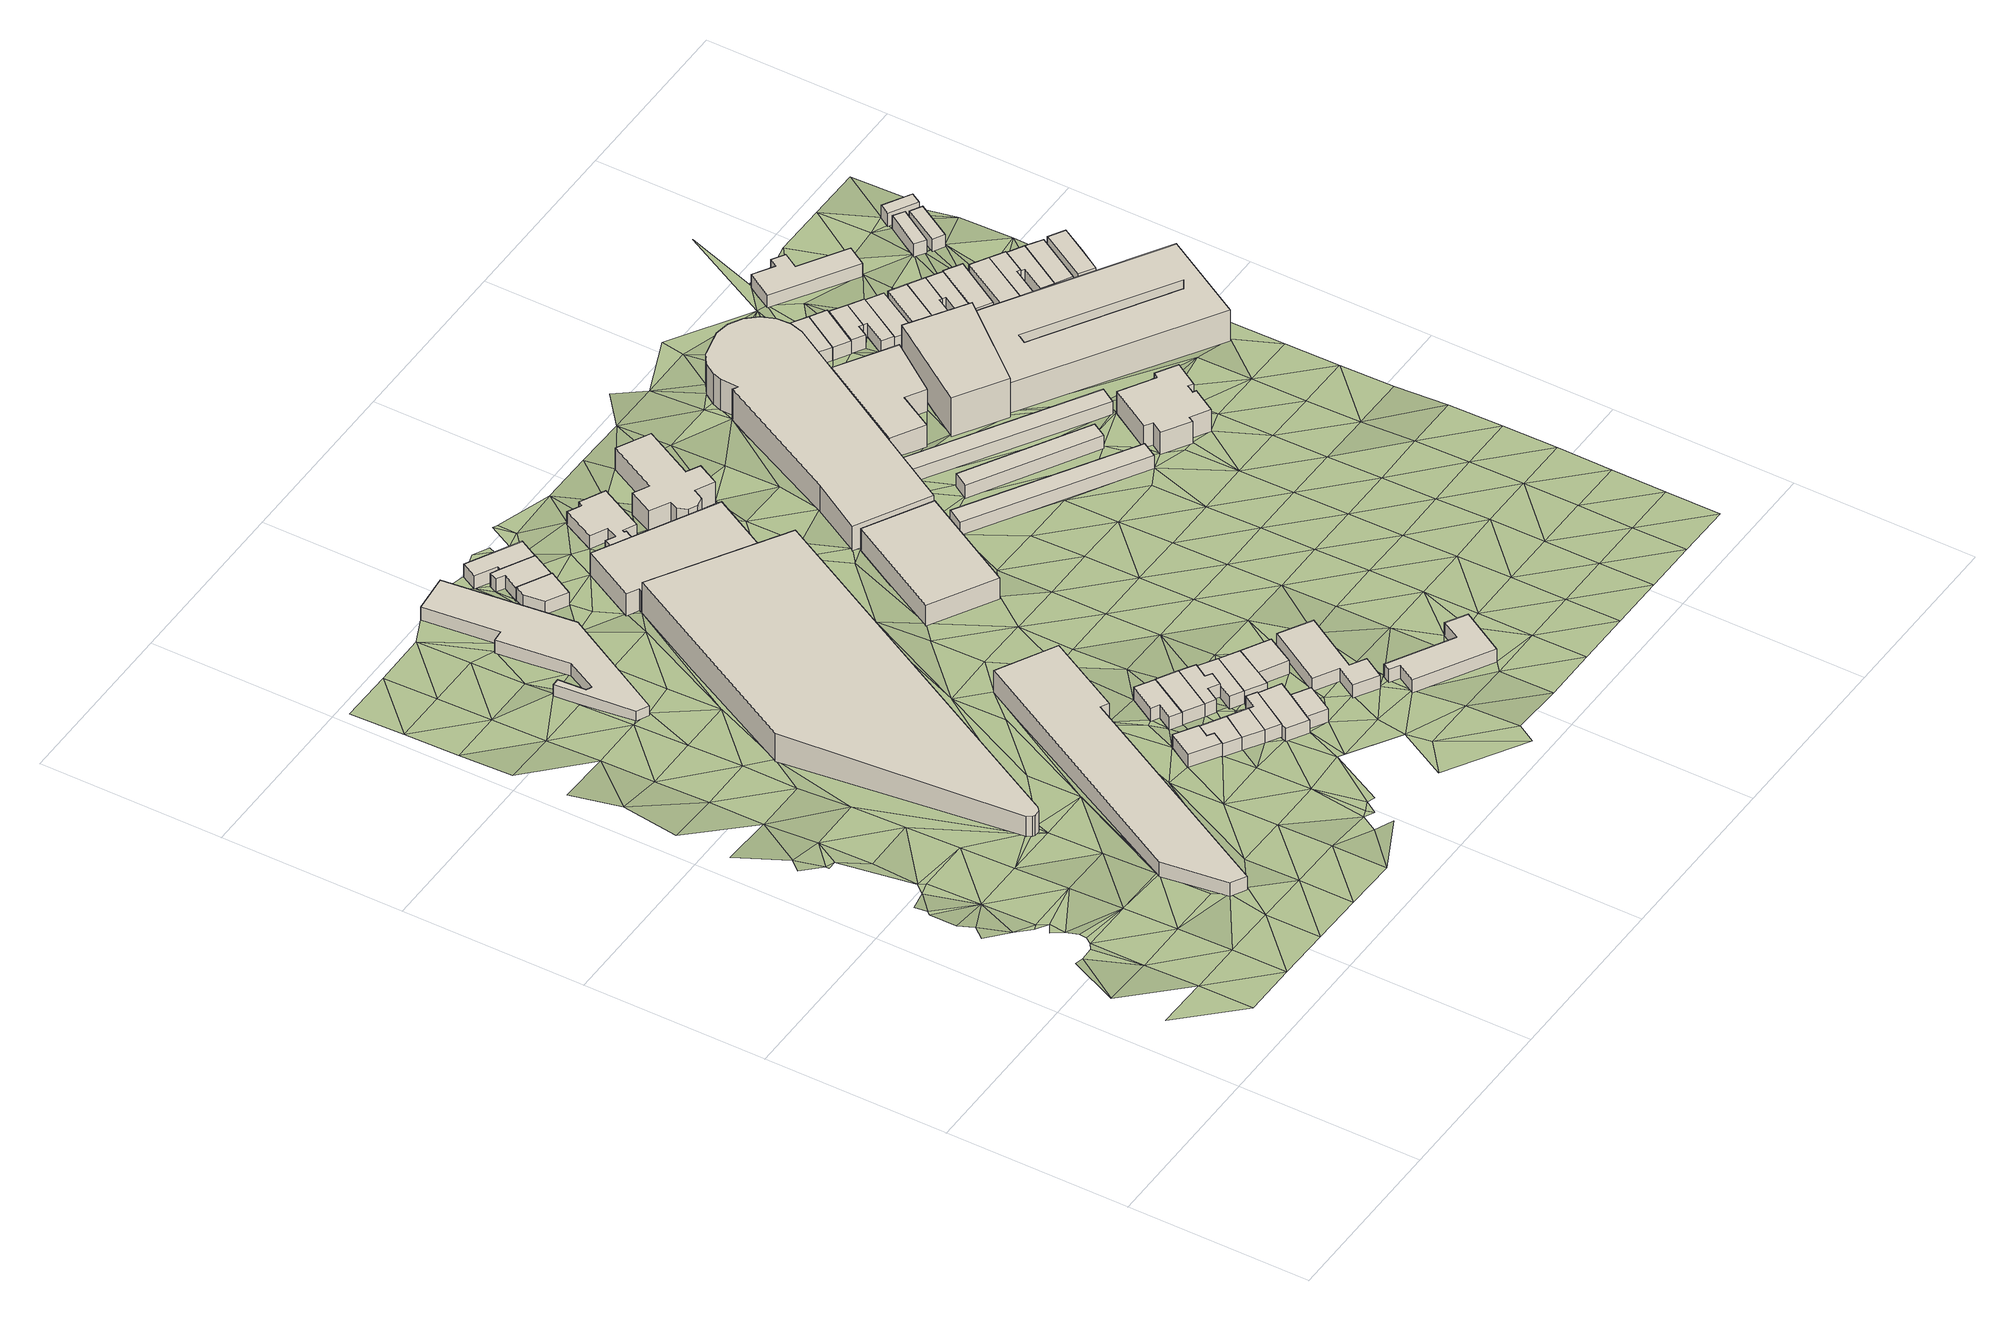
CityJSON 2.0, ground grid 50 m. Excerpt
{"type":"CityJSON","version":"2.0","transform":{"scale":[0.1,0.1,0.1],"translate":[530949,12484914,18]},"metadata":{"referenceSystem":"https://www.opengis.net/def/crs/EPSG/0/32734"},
"CityObjects":{
"building1":{"type":"Building","attributes":{"address":"International Hotel School 127 Cecil Road Salt River 7925 Cape Town","building":"college","building:levels":2,"amenity":"college","building_height":6.9,"plus_code":"4FRW3F86+86P","ground_height":23.71,"roof_height":30.61},"geometry":[{"type":"Solid","lod":"1","boundaries":[[[[0,1,2,3]],[[1,4,5,2]],[[4,6,7,5]],[[6,8,9,7]],[[8,10,11,9]],[[10,12,13,11]],[[12,0,3,13]],[[3,2,5,7,9,11,13]],[[12,10,8,6,4,1,0]]]]}]},
"building2":{"type":"Building","attributes":{"address":"Durham Avenue Cape Town","building":"retail","building:levels":1,"building_height":4.1,"plus_code":"4FRW3F86+V5J","ground_height":20.14,"roof_height":24.24},"geometry":[{"type":"Solid","lod":"1","boundaries":[[[[14,15,16,17]],[[15,18,19,16]],[[18,20,21,19]],[[20,22,23,21]],[[22,24,25,23]],[[24,26,27,25]],[[26,28,29,27]],[[28,30,31,29]],[[30,32,33,31]],[[32,34,35,33]],[[34,36,37,35]],[[36,14,17,37]],[[17,16,19,21,23,25,27,29,31,33,35,37]],[[36,34,32,30,28,26,24,22,20,18,15,14]]]]}]},
"building3":{"type":"Building","attributes":{"address":"1 Milne Street Salt River Cape Town","building":"house","building:levels":1,"building_height":4.1,"plus_code":"4FRW3F86+88G","ground_height":25.36,"roof_height":29.46},"geometry":[{"type":"Solid","lod":"1","boundaries":[[[[38,39,40,41]],[[39,42,43,40]],[[42,44,45,43]],[[44,46,47,45]],[[46,48,49,47]],[[48,38,41,49]],[[41,40,43,45,47,49]],[[48,46,44,42,39,38]]]]}]},
"building4":{"type":"Building","attributes":{"address":"97 Durham Avenue Salt River Cape Town","building":"commercial","building:levels":3,"building_height":9.7,"plus_code":"4FRW3F86+G54","ground_height":21.37,"roof_height":31.07},"geometry":[{"type":"Solid","lod":"1","boundaries":[[[[50,51,52,53]],[[51,54,55,52]],[[54,56,57,55]],[[56,58,59,57]],[[58,60,61,59]],[[60,62,63,61]],[[62,64,65,63]],[[64,50,53,65]],[[53,52,55,57,59,61,63,65]],[[64,62,60,58,56,54,51,50]]]]}]},
"building5":{"type":"Building","attributes":{"address":"2 Milne Street Salt River Cape Town","building":"house","building:levels":1,"building_height":4.1,"plus_code":"4FRW3F86+892","ground_height":25.14,"roof_height":29.24},"geometry":[{"type":"Solid","lod":"1","boundaries":[[[[66,67,68,69]],[[67,70,71,68]],[[70,72,73,71]],[[72,74,75,73]],[[74,76,77,75]],[[76,66,69,77]],[[69,68,71,73,75,77]],[[76,74,72,70,67,66]]]]}]},
"building6":{"type":"Building","attributes":{"address":"3 Milne Street Salt River Cape Town","building":"house","building:levels":1,"building_height":4.1,"plus_code":"4FRW3F86+79W","ground_height":25.14,"roof_height":29.24},"geometry":[{"type":"Solid","lod":"1","boundaries":[[[[78,79,80,81]],[[79,67,68,80]],[[67,66,69,68]],[[66,78,81,69]],[[81,80,68,69]],[[66,67,79,78]]]]}]},
"building7":{"type":"Building","attributes":{"address":"1 Ford Street Salt River Cape Town","building":"house","building:levels":1,"building_height":4.1,"plus_code":"4FRW3F86+99M","ground_height":24.67,"roof_height":28.77},"geometry":[{"type":"Solid","lod":"1","boundaries":[[[[82,83,84,85]],[[83,86,87,84]],[[86,88,89,87]],[[88,90,91,89]],[[90,92,93,91]],[[92,82,85,93]],[[85,84,87,89,91,93]],[[92,90,88,86,83,82]]]]}]},
"building8":{"type":"Building","attributes":{"address":"4 Milne Street Salt River Cape Town","building":"house","building:levels":1,"building_height":4.1,"plus_code":"4FRW3F86+7CJ","ground_height":25.14,"roof_height":29.24},"geometry":[{"type":"Solid","lod":"1","boundaries":[[[[94,95,96,97]],[[95,98,99,96]],[[98,100,101,99]],[[100,79,80,101]],[[79,78,81,80]],[[78,94,97,81]],[[97,96,99,101,80,81]],[[78,79,100,98,95,94]]]]}]},
"building9":{"type":"Building","attributes":{"address":"2 Ford Street Salt River Cape Town","building":"house","building:levels":1,"building_height":4.1,"plus_code":"4FRW3F86+999","ground_height":24.76,"roof_height":28.86},"geometry":[{"type":"Solid","lod":"1","boundaries":[[[[102,103,104,105]],[[103,106,107,104]],[[106,108,109,107]],[[108,102,105,109]],[[105,104,107,109]],[[108,106,103,102]]]]}]},
"building10":{"type":"Building","attributes":{"address":"5 Milne Street Salt River Cape Town","building":"house","building:levels":1,"building_height":4.1,"plus_code":"4FRW3F86+7CF","ground_height":24.87,"roof_height":28.97},"geometry":[{"type":"Solid","lod":"1","boundaries":[[[[110,111,112,113]],[[111,114,115,112]],[[114,116,117,115]],[[116,118,119,117]],[[118,120,121,119]],[[120,122,123,121]],[[122,110,113,123]],[[113,112,115,117,119,121,123]],[[122,120,118,116,114,111,110]]]]}]},
"building11":{"type":"Building","attributes":{"address":"82 Coleridge Road Salt River Cape Town","building":"house","building:levels":1,"building_height":4.1,"plus_code":"4FRW3F86+W63","ground_height":20.68,"roof_height":24.78},"geometry":[{"type":"Solid","lod":"1","boundaries":[[[[124,125,126,127]],[[125,128,129,126]],[[128,130,131,129]],[[130,132,133,131]],[[132,124,127,133]],[[127,126,129,131,133]],[[132,130,128,125,124]]]]}]},
"building12":{"type":"Building","attributes":{"address":"3 Ford Street Salt River Cape Town","building":"house","building:levels":1,"building_height":4.1,"plus_code":"4FRW3F86+9C3","ground_height":24.76,"roof_height":28.86},"geometry":[{"type":"Solid","lod":"1","boundaries":[[[[134,102,105,135]],[[102,108,109,105]],[[108,136,137,109]],[[136,138,139,137]],[[138,140,141,139]],[[140,142,143,141]],[[142,144,145,143]],[[144,134,135,145]],[[135,105,109,137,139,141,143,145]],[[144,142,140,138,136,108,102,134]]]]}]},
"building13":{"type":"Building","attributes":{"address":"6 Milne Street Salt River Cape Town","building":"house","building:levels":1,"building_height":4.1,"plus_code":"4FRW3F86+7C9","ground_height":25.07,"roof_height":29.17},"geometry":[{"type":"Solid","lod":"1","boundaries":[[[[146,147,148,149]],[[147,150,151,148]],[[150,152,153,151]],[[152,146,149,153]],[[149,148,151,153]],[[152,150,147,146]]]]}]},
"building14":{"type":"Building","attributes":{"address":"80 Coleridge Road Salt River Cape Town","building":"house","building:levels":1,"building_height":4.1,"plus_code":"4FRW3F86+W6G","ground_height":20.27,"roof_height":24.37},"geometry":[{"type":"Solid","lod":"1","boundaries":[[[[154,155,156,157]],[[155,158,159,156]],[[158,160,161,159]],[[160,162,163,161]],[[162,164,165,163]],[[164,166,167,165]],[[166,154,157,167]],[[157,156,159,161,163,165,167]],[[166,164,162,160,158,155,154]]]]}]},
"building15":{"type":"Building","attributes":{"address":"4 Ford Street Salt River Cape Town","building":"house","building:levels":1,"building_height":4.1,"plus_code":"4FRW3F86+8CW","ground_height":24.34,"roof_height":28.44},"geometry":[{"type":"Solid","lod":"1","boundaries":[[[[168,169,170,171]],[[169,172,173,170]],[[172,174,175,173]],[[174,176,177,175]],[[176,178,179,177]],[[178,180,181,179]],[[180,168,171,181]],[[171,170,173,175,177,179,181]],[[180,178,176,174,172,169,168]]]]}]},
"building16":{"type":"Building","attributes":{"address":"78 Coleridge Road Salt River Cape Town","building":"house","building:levels":1,"building_height":4.1,"plus_code":"4FRW3F86+X65","ground_height":20.07,"roof_height":24.17},"geometry":[{"type":"Solid","lod":"1","boundaries":[[[[182,183,184,185]],[[183,186,187,184]],[[186,188,189,187]],[[188,190,191,189]],[[190,192,193,191]],[[192,182,185,193]],[[185,184,187,189,191,193]],[[192,190,188,186,183,182]]]]}]},
"building17":{"type":"Building","attributes":{"address":"5 Ford Street Salt River Cape Town","building":"house","building:levels":1,"building_height":4.1,"plus_code":"4FRW3F86+8FJ","ground_height":24.34,"roof_height":28.44},"geometry":[{"type":"Solid","lod":"1","boundaries":[[[[194,168,171,195]],[[168,180,181,171]],[[180,196,197,181]],[[196,198,199,197]],[[198,194,195,199]],[[195,171,181,197,199]],[[198,196,180,168,194]]]]}]},
"building18":{"type":"Building","attributes":{"address":"6 Ford Street Salt River Cape Town","building":"house","building:levels":1,"building_height":4.1,"plus_code":"4FRW3F86+8FG","ground_height":24.34,"roof_height":28.44},"geometry":[{"type":"Solid","lod":"1","boundaries":[[[[194,198,199,195]],[[198,200,201,199]],[[200,202,203,201]],[[202,194,195,203]],[[195,199,201,203]],[[202,200,198,194]]]]}]},
"building19":{"type":"Building","attributes":{"address":"86 Cecil Road Salt River Cape Town","building":"industrial","building:levels":2,"building_height":6.9,"plus_code":"4FRW3F86+R8G","ground_height":20.45,"roof_height":27.35},"geometry":[{"type":"Solid","lod":"1","boundaries":[[[[204,205,206,207]],[[205,208,209,206]],[[208,210,211,209]],[[210,212,213,211]],[[212,214,215,213]],[[214,204,207,215]],[[207,206,209,211,213,215]],[[214,212,210,208,205,204]]]]}]},
"building20":{"type":"Building","attributes":{"address":"7 Ford Street Salt River Cape Town","building":"house","building:levels":1,"building_height":4.1,"plus_code":"4FRW3F86+7GV","ground_height":24.4,"roof_height":28.5},"geometry":[{"type":"Solid","lod":"1","boundaries":[[[[216,217,218,219]],[[217,220,221,218]],[[220,222,223,221]],[[222,224,225,223]],[[224,226,227,225]],[[226,228,229,227]],[[228,230,231,229]],[[230,216,219,231]],[[219,218,221,223,225,227,229,231]],[[230,228,226,224,222,220,217,216]]]]}]},
"building21":{"type":"Building","attributes":{"address":"63 Coleridge Road Salt River Cape Town","building":"house","building:levels":1,"residential":"clergy_house","building_height":4.1,"plus_code":"4FRW3F86+V8X","ground_height":20.45,"roof_height":24.55},"geometry":[{"type":"Solid","lod":"1","boundaries":[[[[232,233,234,235]],[[233,236,237,234]],[[236,238,239,237]],[[238,240,241,239]],[[240,242,243,241]],[[242,244,245,243]],[[244,246,247,245]],[[246,248,249,247]],[[248,250,251,249]],[[250,252,253,251]],[[252,254,255,253]],[[254,256,257,255]],[[256,258,259,257]],[[258,232,235,259]],[[235,234,237,239,241,243,245,247,249,251,253,255,257,259]],[[258,256,254,252,250,248,246,244,242,240,238,236,233,232]]]]}]},
"building22":{"type":"Building","attributes":{"address":"7 Shelley Road Salt River Cape Town","building":"kindergarten","building:levels":1,"building_height":4.1,"plus_code":"4FRW3F86+5HH","ground_height":24.28,"roof_height":28.38},"geometry":[{"type":"Solid","lod":"1","boundaries":[[[[260,261,262,263]],[[261,264,265,262]],[[264,266,267,265]],[[266,268,269,267]],[[268,270,271,269]],[[270,272,273,271]],[[272,274,275,273]],[[274,260,263,275]],[[263,262,265,267,269,271,273,275]],[[274,272,270,268,266,264,261,260]]]]}]},
"building23":{"type":"Building","attributes":{"address":"125 Cecil Road Salt River Cape Town","building":"industrial","building:levels":2,"building_height":6.9,"plus_code":"4FRW3F86+JCQ","ground_height":22.56,"roof_height":29.46},"geometry":[{"type":"Solid","lod":"1","boundaries":[[[[276,277,278,279]],[[277,280,281,278]],[[280,282,283,281]],[[282,276,279,283]],[[279,278,281,283]],[[282,280,277,276]]]]}]},
"building24":{"type":"Building","attributes":{"address":"St. Francis Catholic Church Coleridge Road Salt River","building":"church","building:levels":2,"amenity":"place_of_worship","building_height":6.9,"plus_code":"4FRW3F86+VCM","ground_height":20.59,"roof_height":27.49},"geometry":[{"type":"Solid","lod":"1","boundaries":[[[[284,285,286,287]],[[285,288,289,286]],[[288,290,291,289]],[[290,292,293,291]],[[292,294,295,293]],[[294,296,297,295]],[[296,298,299,297]],[[298,300,301,299]],[[300,302,303,301]],[[302,304,305,303]],[[304,306,307,305]],[[306,308,309,307]],[[308,310,311,309]],[[310,284,287,311]],[[287,286,289,291,293,295,297,299,301,303,305,307,309,311]],[[310,308,306,304,302,300,298,296,294,292,290,288,285,284]]]]}]},
"building25":{"type":"Building","attributes":{"building":"carport","building:levels":1,"amenity":"parking","building_height":4.1,"plus_code":"4FRW3F86+HJR","ground_height":22.27,"roof_height":26.37},"geometry":[{"type":"Solid","lod":"1","boundaries":[[[[312,313,314,315]],[[313,316,317,314]],[[316,318,319,317]],[[318,312,315,319]],[[315,314,317,319]],[[318,316,313,312]]]]}]},
"building26":{"type":"Building","attributes":{"address":"Cecil Road Salt River Cape Town","building":"parking","building:levels":3,"building_height":9.7,"plus_code":"4FRW3F86+RH7","ground_height":20.05,"roof_height":29.75},"geometry":[{"type":"Solid","lod":"1","boundaries":[[[[320,321,322,323]],[[321,324,325,322]],[[324,326,327,325]],[[326,328,329,327]],[[328,330,331,329]],[[330,332,333,331]],[[332,334,335,333]],[[334,336,337,335]],[[336,338,339,337]],[[338,340,341,339]],[[340,342,343,341]],[[342,344,345,343]],[[344,346,347,345]],[[346,348,349,347]],[[348,350,351,349]],[[350,320,323,351]],[[323,322,325,327,329,331,333,335,337,339,341,343,345,347,349,351]],[[350,348,346,344,342,340,338,336,334,332,330,328,326,324,321,320]]]]}]},
"building27":{"type":"Building","attributes":{"building":"carport","building:levels":1,"amenity":"parking","building_height":4.1,"plus_code":"4FRW3F86+JJQ","ground_height":21.72,"roof_height":25.82},"geometry":[{"type":"Solid","lod":"1","boundaries":[[[[352,353,354,355]],[[353,356,357,354]],[[356,358,359,357]],[[358,352,355,359]],[[355,354,357,359]],[[358,356,353,352]]]]}]},
"building28":{"type":"Building","attributes":{"building":"carport","building:levels":1,"amenity":"parking","building_height":4.1,"plus_code":"4FRW3F86+MM7","ground_height":21.59,"roof_height":25.69},"geometry":[{"type":"Solid","lod":"1","boundaries":[[[[360,361,362,363]],[[361,364,365,362]],[[364,366,367,365]],[[366,360,363,367]],[[363,362,365,367]],[[366,364,361,360]]]]}]},
"building29":{"type":"Building","attributes":{"address":"13 Shelley Road Salt River Cape Town","building":"office","building:levels":2,"building_height":6.9,"plus_code":"4FRW3F86+QMC","ground_height":20.65,"roof_height":27.55},"geometry":[{"type":"Solid","lod":"1","boundaries":[[[[368,369,370,371]],[[369,372,373,370]],[[372,374,375,373]],[[374,376,377,375]],[[376,378,379,377]],[[378,368,371,379]],[[371,370,373,375,377,379]],[[378,376,374,372,369,368]]]]}]},
"building30":{"type":"Building","attributes":{"address":"Atelier's Park 11 Shelley Road Salt River Cape Town","building":"apartments","building:levels":4,"building:flats":"16","building_height":12.5,"plus_code":"4FRW3F86+PPJ","ground_height":20.72,"roof_height":33.22},"geometry":[{"type":"Solid","lod":"1","boundaries":[[[[380,381,382,383]],[[381,384,385,382]],[[384,386,387,385]],[[386,380,383,387]],[[383,382,385,387]],[[386,384,381,380]]]]}]},
"building31":{"type":"Building","attributes":{"address":"Rotary Club of Cape Town Shelley Road Salt River Cape Town","building":"hall","building:levels":2,"amenity":"social_facility","social_facility":"outreach","operator":"Rotary International","building_height":6.9,"plus_code":"4FRW3F86+HQ7","ground_height":22.13,"roof_height":29.03},"geometry":[{"type":"Solid","lod":"1","boundaries":[[[[388,389,390,391]],[[389,392,393,390]],[[392,394,395,393]],[[394,396,397,395]],[[396,398,399,397]],[[398,400,401,399]],[[400,402,403,401]],[[402,404,405,403]],[[404,406,407,405]],[[406,408,409,407]],[[408,410,411,409]],[[410,412,413,411]],[[412,414,415,413]],[[414,388,391,415]],[[391,390,393,395,397,399,401,403,405,407,409,411,413,415]],[[414,412,410,408,406,404,402,400,398,396,394,392,389,388]]]]}]},
"building32":{"type":"Building","attributes":{"address":"Swift Street Salt River Cape Town","building":"house","building:levels":1,"building_height":4.1,"plus_code":"4FRW3F86+VMH","ground_height":20.05,"roof_height":24.15},"geometry":[{"type":"Solid","lod":"1","boundaries":[[[[416,417,418,419]],[[417,420,421,418]],[[420,422,423,421]],[[422,416,419,423]],[[419,418,421,423]],[[422,420,417,416]]]]}]},
"building33":{"type":"Building","attributes":{"address":"Swift Street Salt River Cape Town","building":"house","building:levels":1,"building_height":4.1,"plus_code":"4FRW3F86+VP2","ground_height":20.05,"roof_height":24.15},"geometry":[{"type":"Solid","lod":"1","boundaries":[[[[417,416,419,418]],[[416,424,425,419]],[[424,426,427,425]],[[426,428,429,427]],[[428,417,418,429]],[[418,419,425,427,429]],[[428,426,424,416,417]]]]}]},
"building34":{"type":"Building","attributes":{"address":"Swift Street Salt River Cape Town","building":"house","building:levels":1,"building_height":4.1,"plus_code":"4FRW3F86+VP4","ground_height":20.41,"roof_height":24.51},"geometry":[{"type":"Solid","lod":"1","boundaries":[[[[430,431,432,433]],[[431,434,435,432]],[[434,436,437,435]],[[436,438,439,437]],[[438,440,441,439]],[[440,430,433,441]],[[433,432,435,437,439,441]],[[440,438,436,434,431,430]]]]}]},
"building35":{"type":"Building","attributes":{"address":"Swift Street Salt River Cape Town","building":"house","building:levels":1,"building_height":4.1,"plus_code":"4FRW3F86+RPG","ground_height":20.41,"roof_height":24.51},"geometry":[{"type":"Solid","lod":"1","boundaries":[[[[442,430,433,443]],[[430,440,441,433]],[[440,444,445,441]],[[444,446,447,445]],[[446,448,449,447]],[[448,442,443,449]],[[443,433,441,445,447,449]],[[448,446,444,440,430,442]]]]}]},
"building36":{"type":"Building","attributes":{"address":"Swift Street Salt River Cape Town","building":"house","building:levels":1,"building_height":4.1,"plus_code":"4FRW3F86+RQC","ground_height":20.03,"roof_height":24.13},"geometry":[{"type":"Solid","lod":"1","boundaries":[[[[450,451,452,453]],[[451,454,455,452]],[[454,456,457,455]],[[456,450,453,457]],[[453,452,455,457]],[[456,454,451,450]]]]}]},
"building37":{"type":"Building","attributes":{"address":"Swift Street Salt River Cape Town","building":"house","building:levels":1,"building_height":4.1,"plus_code":"4FRW3F86+RQ8","ground_height":20.03,"roof_height":24.13},"geometry":[{"type":"Solid","lod":"1","boundaries":[[[[458,459,460,461]],[[459,462,463,460]],[[462,464,465,463]],[[464,458,461,465]],[[461,460,463,465]],[[464,462,459,458]]]]}]},
"building38":{"type":"Building","attributes":{"address":"17 on Shelly 17 Shelley Road Salt River Cape Town","building":"residential","building:levels":3,"building:flats":"95","residential":"student","operator":"Proper Living","building_height":9.7,"plus_code":"4FRW3F86+MV9","ground_height":20.73,"roof_height":30.43},"geometry":[{"type":"Solid","lod":"1","boundaries":[[[[466,467,468,469]],[[467,470,471,468]],[[470,472,473,471]],[[472,466,469,473]],[[474,475,476,477]],[[475,478,479,476]],[[478,480,481,479]],[[480,474,477,481]],[[469,468,471,473],[477,476,479,481]],[[472,470,467,466],[480,478,475,474]]]]}]},
"building39":{"type":"Building","attributes":{"address":"Swift Street Salt River Cape Town","building":"house","building:levels":1,"building_height":4.1,"plus_code":"4FRW3F86+RR6","ground_height":20.03,"roof_height":24.13},"geometry":[{"type":"Solid","lod":"1","boundaries":[[[[482,458,461,483]],[[458,464,465,461]],[[464,484,485,465]],[[484,486,487,485]],[[486,488,489,487]],[[488,482,483,489]],[[483,461,465,485,487,489]],[[488,486,484,464,458,482]]]]}]},
"building40":{"type":"Building","attributes":{"address":"Swift Street Salt River Cape Town","building":"house","building:levels":1,"building_height":4.1,"plus_code":"4FRW3F86+QRM","ground_height":20.03,"roof_height":24.13},"geometry":[{"type":"Solid","lod":"1","boundaries":[[[[490,482,483,491]],[[482,488,489,483]],[[488,492,493,489]],[[492,494,495,493]],[[494,496,497,495]],[[496,490,491,497]],[[491,483,489,493,495,497]],[[496,494,492,488,482,490]]]]}]},
"building41":{"type":"Building","attributes":{"building":"school","building:levels":1,"building_height":4.1,"plus_code":"4FRW3F86+WQ8","ground_height":18.8,"roof_height":22.9},"geometry":[{"type":"Solid","lod":"1","boundaries":[[[[498,499,500,501]],[[499,502,503,500]],[[502,504,505,503]],[[504,506,507,505]],[[506,508,509,507]],[[508,510,511,509]],[[510,512,513,511]],[[512,498,501,513]],[[501,500,503,505,507,509,511,513]],[[512,510,508,506,504,502,499,498]]]]}]},
"building42":{"type":"Building","attributes":{"address":"Swift Street Salt River Cape Town","building":"house","building:levels":1,"building_height":4.1,"plus_code":"4FRW3F86+QRP","ground_height":20.39,"roof_height":24.49},"geometry":[{"type":"Solid","lod":"1","boundaries":[[[[514,515,516,517]],[[515,518,519,516]],[[518,520,521,519]],[[520,514,517,521]],[[517,516,519,521]],[[520,518,515,514]]]]}]},
"building43":{"type":"Building","attributes":{"address":"Swift Street Salt River Cape Town","building":"house","building:levels":1,"building_height":4.1,"plus_code":"4FRW3F86+QV6","ground_height":20.39,"roof_height":24.49},"geometry":[{"type":"Solid","lod":"1","boundaries":[[[[522,523,524,525]],[[523,526,527,524]],[[526,528,529,527]],[[528,522,525,529]],[[525,524,527,529]],[[528,526,523,522]]]]}]},
"building44":{"type":"Building","attributes":{"address":"Swift Street Salt River Cape Town","building":"house","building:levels":1,"building_height":4.1,"plus_code":"4FRW3F86+QV3","ground_height":20.39,"roof_height":24.49},"geometry":[{"type":"Solid","lod":"1","boundaries":[[[[530,522,525,531]],[[522,528,529,525]],[[528,532,533,529]],[[532,534,535,533]],[[534,536,537,535]],[[536,538,539,537]],[[538,530,531,539]],[[531,525,529,533,535,537,539]],[[538,536,534,532,528,522,530]]]]}]},
"building45":{"type":"Building","attributes":{"address":"Swift Street Salt River Cape Town","building":"house","building:levels":1,"building_height":4.1,"plus_code":"4FRW3F86+PVX","ground_height":20.08,"roof_height":24.18},"geometry":[{"type":"Solid","lod":"1","boundaries":[[[[540,541,542,543]],[[541,544,545,542]],[[544,546,547,545]],[[546,548,549,547]],[[548,550,551,549]],[[550,540,543,551]],[[543,542,545,547,549,551]],[[550,548,546,544,541,540]]]]}]},
"building46":{"type":"Building","attributes":{"address":"Swift Street Salt River Cape Town","building":"house","building:levels":1,"building_height":4.1,"plus_code":"4FRW3F86+PWR","ground_height":20.08,"roof_height":24.18},"geometry":[{"type":"Solid","lod":"1","boundaries":[[[[540,550,551,543]],[[550,552,553,551]],[[552,554,555,553]],[[554,540,543,555]],[[543,551,553,555]],[[554,552,550,540]]]]}]},
"building47":{"type":"Building","attributes":{"address":"Swift Street Salt River Cape Town","building":"house","building:levels":1,"building_height":4.1,"plus_code":"4FRW3F86+PWQ","ground_height":20.61,"roof_height":24.71},"geometry":[{"type":"Solid","lod":"1","boundaries":[[[[556,557,558,559]],[[557,560,561,558]],[[560,562,563,561]],[[562,564,565,563]],[[564,556,559,565]],[[559,558,561,563,565]],[[564,562,560,557,556]]]]}]},
"building48":{"type":"Building","attributes":{"building":"school","building:levels":1,"building_height":4.1,"plus_code":"4FRW3F86+VV9","ground_height":19.11,"roof_height":23.21},"geometry":[{"type":"Solid","lod":"1","boundaries":[[[[566,567,568,569]],[[567,570,571,568]],[[570,572,573,571]],[[572,566,569,573]],[[569,568,571,573]],[[572,570,567,566]]]]}]},
"building49":{"type":"Building","attributes":{"building":"school","building:levels":1,"building_height":4.1,"plus_code":"4FRW3F86+VW2","ground_height":18.8,"roof_height":22.9},"geometry":[{"type":"Solid","lod":"1","boundaries":[[[[574,575,576,577]],[[575,578,579,576]],[[578,580,581,579]],[[580,574,577,581]],[[577,576,579,581]],[[580,578,575,574]]]]}]},
"building50":{"type":"Building","attributes":{"building":"school","building:levels":1,"building_height":4.1,"plus_code":"4FRW3F86+VWV","ground_height":18.8,"roof_height":22.9},"geometry":[{"type":"Solid","lod":"1","boundaries":[[[[582,583,584,585]],[[583,586,587,584]],[[586,588,589,587]],[[588,582,585,589]],[[585,584,587,589]],[[588,586,583,582]]]]}]},
"terrain1":{"type":"TINRelief","geometry":[{"type":"CompositeSurface","lod":"1","boundaries":[[[590,591,592]],[[593,594,592]],[[594,595,596]],[[594,593,595]],[[591,597,592]],[[595,593,598]],[[599,593,592]],[[598,593,600]],[[601,602,603]],[[597,599,592]],[[600,593,604]],[[601,605,606]],[[603,607,608]],[[603,605,601]],[[609,606,605]],[[610,611,612]],[[593,599,604]],[[607,611,608]],[[609,605,613]],[[603,608,605]],[[614,613,615]],[[616,617,600]],[[617,616,618]],[[613,605,615]],[[618,616,610]],[[616,600,604]],[[619,611,610]],[[620,599,597]],[[619,608,611]],[[621,615,605]],[[605,608,619]],[[622,615,621]],[[610,616,619]],[[623,624,625]],[[620,597,626]],[[604,599,627]],[[625,628,629]],[[630,629,622]],[[623,625,631]],[[621,605,632]],[[619,633,605]],[[634,623,635]],[[629,631,625]],[[620,627,599]],[[632,622,621]],[[604,636,616]],[[631,629,630]],[[605,633,632]],[[637,604,627]],[[631,635,623]],[[622,638,630]],[[636,604,637]],[[616,639,619]],[[640,641,642]],[[630,638,631]],[[620,626,643]],[[638,622,632]],[[636,644,616]],[[635,640,642]],[[645,627,620]],[[633,619,639]],[[616,644,639]],[[637,627,636]],[[643,626,646]],[[647,635,631]],[[645,620,643]],[[648,632,633]],[[649,650,641]],[[640,651,641]],[[647,631,638]],[[652,633,639]],[[648,638,632]],[[633,653,648]],[[651,649,641]],[[640,635,654]],[[652,653,633]],[[635,647,654]],[[655,645,643]],[[648,647,638]],[[656,657,658]],[[644,636,659]],[[660,651,640]],[[653,652,661]],[[649,658,657]],[[662,661,652]],[[644,659,639]],[[663,643,646]],[[662,652,664]],[[640,654,660]],[[656,665,666]],[[647,648,667]],[[659,652,639]],[[658,665,656]],[[668,663,646]],[[654,647,667]],[[649,651,669]],[[643,670,655]],[[651,660,671]],[[659,664,652]],[[645,655,672]],[[660,654,667]],[[673,666,674]],[[658,649,669]],[[665,675,666]],[[651,671,669]],[[670,643,663]],[[666,675,674]],[[659,676,664]],[[677,655,670]],[[678,665,658]],[[668,679,663]],[[669,680,658]],[[681,660,667]],[[671,660,681]],[[677,672,655]],[[671,682,669]],[[658,680,678]],[[668,683,679]],[[684,670,663]],[[659,636,685]],[[665,686,675]],[[680,669,687]],[[669,682,687]],[[679,684,663]],[[672,688,645]],[[665,678,689]],[[671,681,682]],[[680,687,678]],[[690,664,676]],[[665,689,686]],[[674,675,691]],[[670,692,677]],[[684,692,670]],[[693,694,695]],[[696,676,659]],[[678,693,689]],[[672,677,42]],[[684,697,698]],[[691,675,686]],[[682,681,699]],[[695,700,693]],[[693,700,689]],[[698,692,684]],[[698,697,701]],[[692,702,677]],[[698,701,692]],[[699,703,682]],[[686,689,704]],[[42,677,44]],[[700,704,689]],[[44,677,702]],[[672,42,39]],[[50,681,667]],[[686,704,691]],[[690,676,696]],[[659,685,696]],[[705,682,703]],[[672,39,688]],[[692,701,706]],[[706,701,707]],[[704,708,691]],[[709,699,681]],[[15,691,708]],[[710,702,692]],[[44,702,711]],[[703,699,709]],[[711,702,712]],[[706,710,692]],[[713,688,39]],[[714,39,38]],[[714,713,39]],[[702,710,712]],[[685,690,696]],[[690,715,664]],[[713,716,688]],[[709,705,703]],[[681,50,709]],[[717,714,38]],[[718,716,713]],[[713,714,718]],[[718,714,719]],[[38,720,717]],[[721,712,710]],[[38,67,720]],[[722,706,723]],[[718,83,716]],[[706,722,710]],[[724,723,706]],[[690,685,725]],[[128,125,705]],[[125,726,705]],[[705,709,727]],[[728,720,67]],[[128,705,729]],[[730,67,79]],[[722,723,150]],[[728,67,730]],[[705,731,729]],[[731,705,727]],[[83,12,716]],[[732,733,724]],[[125,734,726]],[[100,98,79]],[[735,722,150]],[[125,124,162]],[[690,725,736]],[[709,50,727]],[[730,79,98]],[[723,737,150]],[[738,733,732]],[[723,724,737]],[[739,728,730]],[[734,125,162]],[[138,728,739]],[[725,685,12]],[[726,734,740]],[[124,741,162]],[[730,742,739]],[[730,98,742]],[[50,743,727]],[[734,162,160]],[[744,690,736]],[[138,739,745]],[[743,746,727]],[[95,742,98]],[[83,103,747]],[[734,160,748]],[[747,12,83]],[[729,731,205]],[[731,727,205]],[[160,158,748]],[[50,749,743]],[[742,95,750]],[[102,747,103]],[[95,114,750]],[[724,733,751]],[[150,737,752]],[[753,733,738]],[[150,754,152]],[[205,132,729]],[[114,146,152]],[[754,150,752]],[[724,755,737]],[[725,12,756]],[[750,114,757]],[[756,736,725]],[[747,758,12]],[[759,114,152]],[[753,751,733]],[[690,744,715]],[[152,754,759]],[[744,736,760]],[[740,761,762]],[[752,737,763]],[[757,114,764]],[[755,724,751]],[[758,756,12]],[[761,740,183]],[[114,759,764]],[[736,756,760]],[[765,132,766]],[[747,102,767]],[[132,205,766]],[[102,134,767]],[[768,743,749]],[[769,759,754]],[[769,754,752]],[[737,755,763]],[[749,50,715]],[[168,770,134]],[[771,762,761]],[[747,767,758]],[[765,766,183]],[[194,770,168]],[[761,183,772]],[[770,767,134]],[[248,205,773]],[[766,205,242]],[[751,753,774]],[[759,216,764]],[[760,775,744]],[[205,776,773]],[[755,777,763]],[[205,248,242]],[[760,756,778]],[[772,183,779]],[[758,780,756]],[[777,781,763]],[[770,194,202]],[[782,777,755]],[[783,763,781]],[[767,780,758]],[[784,183,766]],[[755,751,785]],[[786,772,779]],[[715,768,749]],[[764,216,202]],[[787,788,783]],[[779,183,784]],[[242,248,789]],[[781,787,783]],[[766,242,784]],[[789,248,790]],[[744,775,715]],[[791,786,779]],[[785,751,774]],[[792,776,205]],[[770,793,767]],[[793,770,202]],[[788,787,230]],[[778,756,794]],[[795,796,797]],[[780,794,756]],[[795,776,798]],[[799,775,760]],[[795,798,796]],[[798,776,800]],[[785,274,755]],[[793,202,216]],[[787,781,801]],[[779,802,791]],[[776,803,800]],[[780,767,804]],[[800,805,798]],[[784,802,779]],[[768,715,806]],[[216,230,793]],[[781,264,807]],[[808,809,784]],[[767,793,804]],[[805,800,810]],[[794,811,778]],[[812,715,775]],[[803,776,792]],[[813,798,805]],[[801,781,807]],[[803,814,800]],[[787,801,230]],[[785,774,815]],[[814,810,800]],[[806,715,812]],[[784,809,802]],[[806,816,768]],[[812,775,799]],[[817,794,780]],[[813,818,798]],[[792,768,816]],[[804,817,780]],[[803,792,819]],[[809,818,802]],[[274,785,820]],[[807,264,261]],[[811,821,778]],[[819,792,822]],[[801,807,261]],[[793,230,823]],[[813,824,818]],[[794,825,811]],[[826,230,801]],[[785,815,820]],[[827,806,812]],[[793,823,804]],[[817,825,794]],[[806,827,816]],[[792,828,822]],[[812,799,829]],[[828,792,816]],[[274,820,260]],[[778,821,276]],[[826,823,230]],[[830,822,828]],[[802,818,831]],[[818,824,832]],[[804,833,817]],[[261,834,801]],[[825,835,811]],[[821,811,835]],[[829,799,276]],[[826,801,834]],[[260,834,261]],[[828,816,836]],[[833,804,823]],[[820,837,260]],[[827,836,816]],[[815,838,820]],[[831,818,832]],[[260,837,834]],[[821,312,276]],[[825,817,839]],[[823,826,840]],[[833,841,817]],[[829,276,312]],[[842,843,828]],[[837,820,844]],[[310,845,843]],[[840,826,834]],[[836,842,828]],[[835,825,839]],[[817,841,839]],[[844,820,838]],[[829,312,846]],[[833,823,847]],[[835,848,821]],[[847,823,840]],[[831,832,849]],[[843,850,310]],[[850,843,842]],[[851,829,846]],[[834,837,852]],[[853,837,844]],[[851,854,829]],[[832,310,849]],[[855,841,833]],[[836,827,856]],[[839,848,835]],[[834,852,840]],[[855,833,847]],[[837,853,852]],[[844,838,857]],[[858,851,846]],[[854,859,829]],[[858,854,851]],[[310,850,849]],[[836,856,842]],[[839,841,860]],[[846,312,861]],[[847,840,862]],[[863,821,848]],[[860,841,855]],[[850,842,856]],[[864,853,844]],[[840,852,862]],[[859,854,865]],[[866,848,839]],[[857,864,844]],[[849,850,867]],[[868,855,847]],[[866,839,860]],[[854,858,869]],[[862,868,847]],[[859,865,870]],[[867,850,856]],[[852,853,871]],[[312,872,861]],[[864,873,853]],[[860,855,874]],[[829,859,875]],[[848,866,863]],[[862,852,871]],[[876,849,867]],[[868,874,855]],[[853,873,871]],[[865,877,870]],[[878,846,861]],[[876,879,849]],[[880,864,857]],[[860,863,866]],[[881,856,882]],[[867,856,881]],[[867,881,883]],[[884,868,862]],[[874,885,860]],[[869,858,886]],[[863,860,885]],[[867,883,887]],[[876,867,887]],[[888,877,865]],[[864,889,873]],[[884,862,871]],[[854,869,890]],[[880,889,864]],[[870,877,891]],[[874,868,892]],[[887,334,876]],[[861,872,878]],[[893,870,891]],[[863,894,872]],[[892,868,884]],[[863,885,895]],[[896,888,865]],[[871,873,897]],[[863,895,894]],[[889,898,873]],[[872,899,878]],[[872,894,899]],[[859,368,875]],[[900,885,874]],[[901,876,334]],[[894,902,899]],[[871,897,884]],[[865,366,896]],[[895,885,903]],[[900,874,892]],[[873,898,897]],[[903,894,895]],[[889,880,904]],[[886,890,869]],[[905,878,899]],[[886,878,905]],[[380,891,877]],[[906,876,901]],[[901,334,332]],[[907,903,885]],[[892,884,908]],[[909,885,900]],[[907,885,909]],[[888,896,910]],[[898,889,911]],[[903,907,912]],[[884,897,908]],[[901,332,330]],[[890,886,905]],[[368,913,875]],[[904,911,889]],[[913,368,914]],[[915,900,892]],[[910,896,366]],[[380,916,891]],[[897,898,917]],[[914,368,918]],[[908,915,892]],[[890,905,366]],[[918,368,916]],[[888,910,919]],[[920,907,909]],[[898,911,917]],[[875,913,420]],[[900,921,909]],[[922,907,920]],[[923,901,330]],[[905,389,366]],[[328,326,924]],[[420,321,875]],[[901,923,906]],[[924,326,324]],[[897,925,908]],[[412,926,922]],[[321,420,324]],[[915,921,900]],[[389,905,392]],[[328,923,330]],[[922,920,927]],[[380,928,916]],[[922,927,412]],[[916,928,918]],[[324,420,924]],[[925,897,917]],[[920,909,929]],[[930,910,366]],[[436,918,928]],[[931,928,380]],[[923,328,924]],[[932,915,908]],[[931,380,933]],[[909,921,929]],[[910,934,919]],[[444,436,928]],[[420,923,924]],[[927,920,935]],[[932,908,925]],[[438,436,440]],[[444,440,436]],[[380,919,933]],[[366,389,930]],[[933,936,931]],[[420,417,937]],[[388,927,935]],[[921,915,938]],[[933,939,936]],[[929,935,920]],[[923,420,937]],[[939,933,919]],[[388,930,389]],[[915,932,938]],[[940,431,430]],[[939,919,941]],[[942,417,940]],[[930,943,910]],[[417,942,937]],[[936,939,459]],[[942,940,430]],[[941,919,944]],[[945,919,934]],[[935,930,388]],[[929,921,946]],[[938,947,921]],[[948,949,950]],[[951,923,937]],[[919,945,944]],[[430,442,942]],[[952,945,934]],[[934,953,952]],[[456,936,459]],[[935,929,946]],[[946,921,947]],[[944,945,954]],[[944,954,955]],[[956,937,942]],[[954,945,957]],[[952,953,958]],[[943,930,935]],[[956,942,442]],[[959,958,953]],[[951,960,923]],[[961,951,962]],[[953,963,959]],[[456,956,442]],[[964,456,459]],[[946,965,935]],[[961,962,966]],[[967,963,953]],[[964,459,458]],[[935,965,943]],[[963,968,959]],[[949,969,950]],[[456,964,956]],[[953,934,466]],[[458,482,964]],[[959,523,958]],[[967,953,970]],[[971,504,972]],[[966,504,973]],[[974,975,967]],[[943,965,976]],[[958,523,520]],[[974,967,977]],[[482,978,964]],[[979,967,975]],[[978,956,964]],[[978,482,980]],[[977,967,560]],[[973,504,971]],[[974,981,975]],[[982,979,975]],[[975,981,982]],[[971,956,978]],[[520,523,983]],[[984,980,520]],[[967,970,560]],[[466,970,953]],[[560,985,977]],[[523,522,983]],[[984,978,980]],[[983,986,520]],[[987,984,520]],[[988,973,971]],[[989,971,978]],[[522,986,983]],[[560,970,990]],[[986,987,520]],[[984,991,978]],[[560,557,985]],[[990,970,992]],[[984,987,991]],[[564,990,992]],[[971,989,988]],[[993,522,530]],[[989,978,567]],[[985,557,994]],[[993,986,522]],[[991,987,574]],[[540,993,530]],[[989,567,995]],[[566,991,574]],[[993,540,994]],[[989,995,996]],[[988,989,996]],[[995,567,566]],[[993,997,986]],[[586,995,566]],[[986,997,580]],[[586,566,574]],[[574,580,586]],[[997,586,580]],[[996,998,988]],[[588,586,997]],[[999,996,588]],[[999,998,996]]]}]}
},
"vertices":[
[833,1186,65],[460,500,65],[460,500,134],[833,1186,134],[482,320,65],[482,320,134],[524,297,65],[524,297,134],[854,905,65],[854,905,134],[876,893,65],[876,893,134],[989,1102,65],[989,1102,134],
[486,2500,30],[380,2489,30],[380,2489,71],[486,2500,71],[404,2283,30],[404,2283,71],[373,2280,30],[373,2280,71],[395,2084,30],[395,2084,71],[349,1998,30],[349,1998,71],[335,2005,30],[335,2005,71],[330,2080,30],[330,2080,71],[310,2080,30],[310,2080,71],[331,1864,30],[331,1864,71],[364,1848,30],[364,1848,71],[528,2146,30],[528,2146,71],
[930,679,82],[871,716,82],[871,716,123],[930,679,123],[828,648,82],[828,648,123],[905,600,82],[905,600,123],[926,634,82],[926,634,123],[909,645,82],[909,645,123],
[662,2051,42],[370,1504,42],[370,1504,139],[662,2051,139],[428,849,42],[428,849,139],[436,836,42],[436,836,139],[443,832,42],[443,832,139],[459,832,42],[459,832,139],[471,842,42],[471,842,139],[1008,1840,42],[1008,1840,139],
[949,572,80],[994,642,80],[994,642,121],[949,572,121],[930,679,80],[930,679,121],[909,645,80],[909,645,121],[926,634,80],[926,634,121],[905,600,80],[905,600,121],
[1000,540,80],[1045,613,80],[1045,613,121],[1000,540,121],
[1022,856,75],[973,885,75],[973,885,116],[1022,856,116],[929,811,75],[929,811,116],[950,799,75],[950,799,116],[926,758,75],[926,758,116],[955,741,75],[955,741,116],
[1038,517,80],[1105,625,80],[1105,625,121],[1038,517,121],[1079,641,80],[1079,641,121],[1057,606,80],[1057,606,121],
[1076,825,76],[1022,856,76],[1022,856,117],[1076,825,117],[955,741,76],[955,741,117],[1008,711,76],[1008,711,117],
[1093,480,77],[1139,554,77],[1139,554,118],[1093,480,118],[1163,594,77],[1163,594,118],[1105,625,77],[1105,625,118],[1038,517,77],[1038,517,118],[1033,503,77],[1033,503,118],[1087,470,77],[1087,470,118],
[554,2331,35],[538,2302,35],[538,2302,76],[554,2331,76],[545,2246,35],[545,2246,76],[602,2215,35],[602,2215,76],[640,2285,35],[640,2285,76],
[1116,801,76],[1116,801,117],[1035,695,76],[1035,695,117],[1058,733,76],[1058,733,117],[1087,716,76],[1087,716,117],[1109,752,76],[1109,752,117],[1092,763,76],[1092,763,117],
[1139,554,79],[1093,480,79],[1093,480,120],[1139,554,120],[1142,452,79],[1142,452,120],[1186,526,79],[1186,526,120],
[640,2285,31],[676,2354,31],[676,2354,72],[640,2285,72],[592,2399,31],[592,2399,72],[567,2411,31],[567,2411,72],[556,2390,31],[556,2390,72],[579,2378,31],[579,2378,72],[554,2331,31],[554,2331,72],
[1166,770,72],[1116,801,72],[1116,801,113],[1166,770,113],[1092,763,72],[1092,763,113],[1109,752,72],[1109,752,113],[1087,716,72],[1087,716,113],[1064,678,72],[1064,678,113],[1099,658,72],[1099,658,113],
[676,2354,29],[705,2407,29],[705,2407,70],[676,2354,70],[564,2483,29],[564,2483,70],[541,2439,29],[541,2439,70],[597,2409,29],[597,2409,70],[592,2399,29],[592,2399,70],
[1216,741,72],[1216,741,113],[1151,626,72],[1151,626,113],[1173,664,72],[1173,664,113],
[1246,623,72],[1246,623,113],[1289,700,72],[1289,700,113],
[1038,2062,33],[722,2231,33],[722,2231,102],[1038,2062,102],[643,2083,33],[643,2083,102],[674,2066,33],[674,2066,102],[670,2060,33],[670,2060,102],[955,1908,33],[955,1908,102],
[1312,699,72],[1220,544,72],[1220,544,113],[1312,699,113],[1284,507,72],[1284,507,113],[1251,451,72],[1251,451,113],[1313,414,72],[1313,414,113],[1348,472,72],[1348,472,113],[1307,496,72],[1307,496,113],[1398,649,72],[1398,649,113],
[892,2206,33],[956,2331,33],[956,2331,74],[892,2206,74],[889,2365,33],[889,2365,74],[882,2352,33],[882,2352,74],[845,2370,33],[845,2370,74],[800,2280,33],[800,2280,74],[845,2257,33],[845,2257,74],[830,2227,33],[830,2227,74],[805,2240,33],[805,2240,74],[789,2208,33],[789,2208,74],[842,2182,33],[842,2182,74],[859,2215,33],[859,2215,74],[854,2218,33],[854,2218,74],[857,2224,33],[857,2224,74],
[1607,351,71],[1552,383,71],[1552,383,112],[1607,351,112],[1523,332,71],[1523,332,112],[1353,428,71],[1353,428,112],[1342,408,71],[1342,408,112],[1369,393,71],[1369,393,112],[1340,342,71],[1340,342,112],[1537,230,71],[1537,230,112],
[1283,1624,54],[1109,1721,54],[1109,1721,123],[1283,1624,123],[956,1448,54],[956,1448,123],[1130,1351,54],[1130,1351,123],
[1069,2374,34],[997,2235,34],[997,2235,103],[1069,2374,103],[954,2257,34],[954,2257,103],[919,2190,34],[919,2190,103],[973,2162,34],[973,2162,103],[962,2141,34],[962,2141,103],[972,2114,34],[972,2114,103],[996,2102,34],[996,2102,103],[1023,2108,34],[1023,2108,103],[1038,2136,34],[1038,2136,103],[1089,2110,34],[1089,2110,103],[1120,2170,34],[1120,2170,103],[1084,2189,34],[1084,2189,103],[1157,2329,34],[1157,2329,103],
[1303,1594,51],[1277,1552,51],[1277,1552,92],[1303,1594,92],[1718,1285,51],[1718,1285,92],[1743,1327,51],[1743,1327,92],
[1627,2201,29],[1637,2238,29],[1637,2238,126],[1627,2201,126],[1635,2277,29],[1635,2277,126],[1620,2313,29],[1620,2313,126],[1594,2343,29],[1594,2343,126],[1558,2363,29],[1558,2363,126],[1518,2370,29],[1518,2370,126],[1441,2353,29],[1441,2353,126],[1413,2332,29],[1413,2332,126],[1392,2302,29],[1392,2302,126],[1383,2277,29],[1383,2277,126],[1382,2227,29],[1382,2227,126],[1368,2234,29],[1368,2234,126],[1187,1882,29],[1187,1882,126],[1102,1740,29],[1102,1740,126],[1295,1634,29],[1295,1634,126],
[1426,1653,45],[1402,1613,45],[1402,1613,86],[1426,1653,86],[1723,1427,45],[1723,1427,86],[1746,1467,45],[1746,1467,86],
[1411,1790,44],[1386,1749,44],[1386,1749,85],[1411,1790,85],[1837,1473,44],[1837,1473,85],[1863,1514,44],[1863,1514,85],
[1577,2088,35],[1433,1842,35],[1433,1842,104],[1577,2088,104],[1520,1791,35],[1520,1791,104],[1574,1887,35],[1574,1887,104],[1627,1855,35],[1627,1855,104],[1728,1994,35],[1728,1994,104],
[1736,1992,36],[1577,1758,36],[1577,1758,161],[1736,1992,161],[1708,1676,36],[1708,1676,161],[1890,1893,36],[1890,1893,161],
[1997,1388,50],[1941,1422,50],[1941,1422,119],[1997,1388,119],[1932,1408,50],[1932,1408,119],[1840,1463,50],[1840,1463,119],[1768,1345,50],[1768,1345,119],[1789,1332,50],[1789,1332,119],[1769,1300,50],[1769,1300,119],[1842,1255,50],[1842,1255,119],[1851,1270,50],[1851,1270,119],[1901,1240,50],[1901,1240,119],[1940,1305,50],[1940,1305,119],[1931,1310,50],[1931,1310,119],[1944,1331,50],[1944,1331,119],[1957,1323,50],[1957,1323,119],
[1670,2143,29],[1734,2248,29],[1734,2248,70],[1670,2143,70],[1689,2276,29],[1689,2276,70],[1626,2170,29],[1626,2170,70],
[1712,2117,29],[1712,2117,70],[1772,2216,29],[1772,2216,70],[1777,2223,29],[1777,2223,70],
[1814,2190,32],[1772,2216,32],[1772,2216,73],[1814,2190,73],[1712,2117,32],[1712,2117,73],[1745,2097,32],[1745,2097,73],[1763,2128,32],[1763,2128,73],[1773,2122,32],[1773,2122,73],
[1853,2167,32],[1853,2167,73],[1783,2116,32],[1783,2116,73],[1746,2055,32],[1746,2055,73],[1776,2038,32],[1776,2038,73],
[1853,2167,29],[1776,2038,29],[1776,2038,70],[1853,2167,70],[1822,2009,29],[1822,2009,70],[1898,2141,29],[1898,2141,70],
[1952,2111,29],[1908,2136,29],[1908,2136,70],[1952,2111,70],[1829,2003,29],[1829,2003,70],[1873,1977,29],[1873,1977,70],
[2345,1608,36],[1894,1888,36],[1894,1888,133],[2345,1608,133],[1721,1684,36],[1721,1684,133],[2211,1377,36],[2211,1377,133],[1876,1755,36],[2245,1526,36],[2245,1526,133],[1876,1755,133],[2219,1511,36],[2219,1511,133],[1861,1731,36],[1861,1731,133],
[1995,2086,29],[1995,2086,70],[1909,1956,29],[1909,1956,70],[1945,2017,29],[1945,2017,70],[1951,2013,29],[1951,2013,70],
[2035,2062,29],[2035,2062,70],[1959,2008,29],[1959,2008,70],[1922,1947,29],[1922,1947,70],[1955,1928,29],[1955,1928,70],
[1973,2246,16],[2005,2298,16],[2005,2298,57],[1973,2246,57],[1881,2375,16],[1881,2375,57],[1906,2416,16],[1906,2416,57],[1872,2437,16],[1872,2437,57],[1858,2415,16],[1858,2415,57],[1803,2449,16],[1803,2449,57],[1759,2378,16],[1759,2378,57],
[2035,2062,32],[1955,1928,32],[1955,1928,73],[2035,2062,73],[2000,1902,32],[2000,1902,73],[2080,2035,32],[2080,2035,73],
[2131,1994,32],[2085,2021,32],[2085,2021,73],[2131,1994,73],[2002,1879,32],[2002,1879,73],[2048,1852,32],[2048,1852,73],
[2169,1971,32],[2169,1971,73],[2042,1845,32],[2042,1845,73],[2073,1827,32],[2073,1827,73],[2123,1912,32],[2123,1912,73],[2132,1907,32],[2132,1907,73],
[2213,1946,29],[2169,1971,29],[2169,1971,70],[2213,1946,70],[2132,1907,29],[2132,1907,70],[2141,1901,29],[2141,1901,70],[2103,1836,29],[2103,1836,70],[2136,1816,29],[2136,1816,70],
[2180,1792,29],[2180,1792,70],[2255,1919,29],[2255,1919,70],
[2306,1889,34],[2263,1914,34],[2263,1914,75],[2306,1889,75],[2187,1784,34],[2187,1784,75],[2229,1759,34],[2229,1759,75],[2266,1821,34],[2266,1821,75],
[2179,2255,19],[2150,2273,19],[2150,2273,60],[2179,2255,60],[2092,2177,19],[2092,2177,60],[2120,2159,19],[2120,2159,60],
[2188,2249,16],[2130,2150,16],[2130,2150,57],[2188,2249,57],[2161,2133,16],[2161,2133,57],[2219,2231,16],[2219,2231,57],
[2171,2316,16],[2154,2287,16],[2154,2287,57],[2171,2316,57],[2227,2245,16],[2227,2245,57],[2244,2274,16],[2244,2274,57],
[9,207,113],[159,57,108],[159,207,108],[159,357,103],[9,357,112],[108,496,97],[87,502,97],[309,57,108],[147,498,97],[309,207,108],[164,510,97],[74,770,95],[48,738,95],[107,689,91],[309,357,103],[159,807,85],[54,811,95],[144,652,91],[159,657,91],[60,889,89],[172,584,91],[177,629,91],[151,614,91],[69,900,89],[65,934,89],[123,948,80],[309,507,98],[176,526,97],[179,548,97],[309,657,91],[460,207,103],[159,957,80],[147,975,80],[68,1272,76],[43,1242,76],[96,1198,69],[460,57,103],[482,320,99],[96,1188,69],[121,1188,69],[159,1107,74],[159,1257,69],[309,957,80],[309,807,85],[9,1407,68],[159,1407,58],[460,500,94],[460,357,99],[309,1107,74],[460,657,87],[159,1557,58],[35,1717,63],[9,1557,68],[610,207,98],[460,507,94],[524,297,99],[610,57,98],[309,1257,69],[428,849,83],[159,1857,48],[9,1857,56],[159,1707,53],[460,807,82],[436,836,83],[309,1407,58],[610,357,94],[9,2157,41],[9,2007,47],[159,2007,42],[610,807,81],[309,1557,58],[443,832,83],[459,832,83],[760,207,93],[471,842,83],[159,2157,38],[9,2307,36],[370,1504,58],[760,57,93],[309,1857,48],[760,357,89],[309,1707,53],[760,657,82],[9,2457,32],[159,2457,30],[159,2307,34],[610,957,77],[760,507,85],[310,2080,42],[864,155,88],[309,2007,42],[460,1707,52],[364,1848,48],[908,128,95],[890,200,88],[833,1186,67],[309,2307,34],[331,1864,48],[854,905,75],[309,2157,38],[760,1257,67],[309,2457,30],[910,357,88],[330,2080,38],[335,2005,42],[349,1998,42],[760,1107,71],[917,186,88],[910,207,88],[460,1857,47],[395,2084,39],[940,221,88],[910,507,84],[460,2007,43],[373,2280,34],[528,2146,39],[1043,367,83],[960,213,88],[404,2283,35],[610,2007,42],[1033,503,81],[949,572,84],[1000,540,81],[910,807,79],[926,758,79],[1008,1840,51],[876,893,75],[955,741,79],[929,811,79],[950,799,79],[1008,711,80],[1038,517,81],[1087,470,81],[1060,357,83],[1199,275,79],[910,1257,69],[486,2500,32],[643,2083,38],[1035,695,80],[602,2215,38],[1060,657,80],[610,2157,38],[1119,134,83],[1210,207,79],[541,2439,31],[1093,480,81],[910,1407,66],[1210,357,79],[1331,5,84],[1064,678,80],[564,2483,31],[579,2378,35],[1099,658,80],[670,2060,42],[910,1557,56],[1087,716,80],[674,2066,42],[1060,957,71],[597,2409,31],[760,2007,46],[1151,626,77],[1360,207,78],[1251,451,79],[1360,57,84],[1210,507,79],[1340,342,78],[1060,1257,65],[1173,664,77],[1060,1107,65],[1220,544,79],[956,1448,66],[675,2466,31],[639,2505,31],[1313,414,78],[1246,623,77],[676,2354,35],[760,2307,33],[1210,957,66],[955,1908,54],[1284,507,79],[1210,807,72],[682,2483,31],[713,2447,29],[789,2208,39],[1511,57,73],[1060,1707,56],[842,2182,46],[1342,408,78],[1130,1351,64],[760,2457,29],[1210,1107,62],[1353,428,78],[1369,393,78],[1348,472,76],[845,2370,40],[1511,207,71],[749,2516,29],[1360,507,76],[1307,496,76],[845,2257,40],[830,2227,39],[761,2510,29],[1038,2062,48],[1360,807,68],[1210,1257,62],[859,2215,46],[857,2224,46],[854,2218,46],[892,2206,46],[1109,1721,56],[910,2157,46],[1511,507,68],[910,2457,34],[972,2114,46],[1360,957,64],[919,2190,46],[1060,1857,51],[1511,357,71],[882,2352,40],[889,2365,40],[973,2162,46],[1210,1407,59],[1102,1740,56],[954,2257,40],[962,2141,46],[1661,57,73],[1060,2007,48],[1360,1107,61],[956,2331,40],[996,2102,43],[1661,207,71],[1277,1552,54],[1023,2108,43],[1511,807,63],[997,2235,37],[1360,1257,59],[1511,657,66],[1187,1882,48],[1089,2110,43],[1295,1634,51],[1038,2136,43],[1060,2457,31],[1069,2374,37],[1511,957,60],[1661,507,68],[1360,1407,55],[1210,2007,44],[1661,357,71],[1811,57,72],[1511,1257,54],[1661,657,66],[1511,1107,57],[1210,2157,40],[1120,2170,43],[1811,207,70],[1084,2189,43],[1402,1613,51],[1661,807,63],[1511,1407,52],[1210,2457,26],[1210,2307,34],[1360,1707,51],[1811,507,66],[1811,357,70],[1386,1749,51],[1661,957,60],[1368,2234,32],[1961,57,71],[1426,1653,51],[1433,1842,46],[1661,1107,57],[1661,1407,52],[1811,657,63],[1718,1285,54],[1961,207,69],[1411,1790,46],[1661,1257,54],[1360,2307,32],[1811,807,61],[1661,1557,45],[1520,1791,40],[1961,507,68],[1743,1327,53],[1961,357,69],[1811,957,58],[1627,2201,35],[1360,2457,23],[1577,1758,46],[1723,1427,52],[1315,2540,8],[2111,57,69],[1383,2277,32],[1382,2227,38],[1392,2302,32],[1961,657,64],[1811,1107,56],[1746,1467,52],[1413,2332,32],[1708,1676,46],[2111,207,68],[1837,1473,52],[1627,1855,40],[1961,807,59],[1574,1887,40],[1769,1300,53],[1811,1257,53],[1811,1557,44],[2111,507,68],[2111,357,68],[1768,1345,52],[1961,957,56],[1511,2457,23],[1789,1332,52],[1842,1255,53],[2262,57,67],[1840,1463,52],[1521,2521,23],[1901,1240,52],[2111,657,66],[1961,1107,54],[1721,1684,46],[2262,207,66],[1851,1270,53],[1626,2170,35],[1670,2143,35],[2111,807,63],[1728,1994,39],[2262,357,66],[1712,2117,35],[1890,1893,38],[1961,1257,52],[2111,957,53],[1940,1305,52],[1732,2388,23],[1661,2307,29],[2262,507,66],[1931,1310,52],[1957,1323,52],[1746,2055,36],[2111,1107,49],[2111,1407,46],[1776,2038,36],[2262,657,64],[1811,2007,35],[1894,1888,38],[2111,1257,48],[1822,2009,36],[1759,2378,25],[2262,807,61],[1829,2003,36],[1777,2223,32],[1873,1977,36],[1811,2307,25],[2211,1377,42],[1909,1956,35],[1922,1947,35],[2262,1107,45],[2262,957,49],[1861,1731,44],[2219,1511,38],[1876,1755,44],[1803,2449,20],[1955,1928,38],[1961,1857,38],[1951,2013,35],[1945,2017,35],[1973,2246,22],[1959,2008,35],[2000,1902,38],[2002,1879,38],[1874,2654,17],[1811,2457,20],[1858,2415,20],[2042,1845,36],[1961,2157,29],[2262,1257,44],[1872,2437,20],[2073,1827,36],[2048,1852,36],[2245,1526,38],[2262,1707,38],[2005,2298,22],[1881,2375,25],[1961,2457,16],[2103,1836,36],[2111,1857,36],[2262,1407,42],[2136,1816,36],[2092,2177,26],[2123,1912,36],[2035,2062,35],[2141,1901,36],[2132,1907,36],[2111,2007,32],[2111,2157,26],[2180,1792,36],[2161,2133,26],[2130,2150,26],[2111,2457,14],[2111,2307,19],[2229,1759,38],[2120,2159,26],[2241,1754,38],[2262,2007,29],[2255,1919,34],[2154,2287,19],[2171,2316,19],[2262,2157,23],[2262,2457,11],[2262,2307,16]
]}
